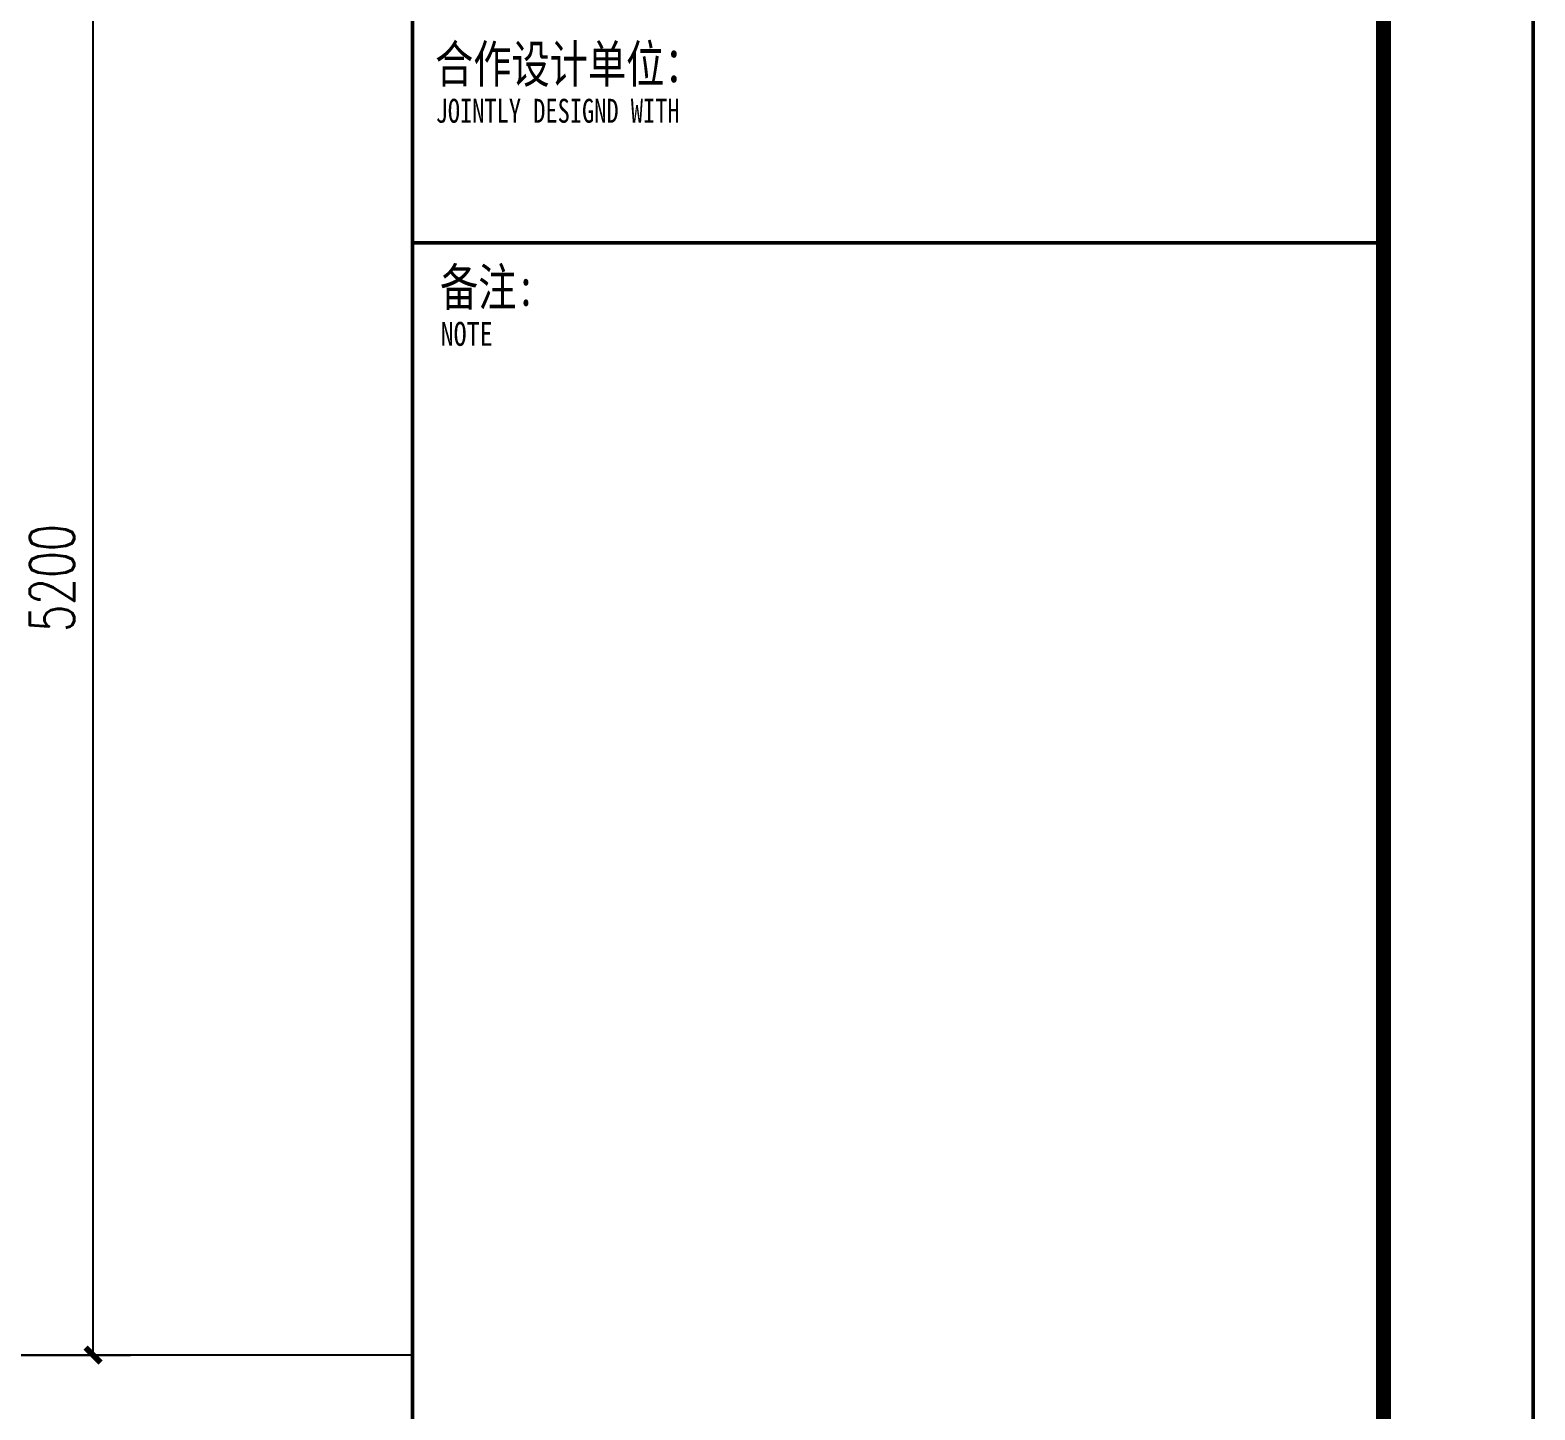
# Model space of a CAD drawing. Extents: x 1738711 to 2346805, y 1189731 to 2516152.
# Drawn here: x 2061003 to 2066039, y 1303665 to 1308282 of the extents above; entities that cross this region are included whole.
import ezdxf
from ezdxf.enums import TextEntityAlignment as Align

# ---------------------------------------------------------------- set-up
doc = ezdxf.new("R2010")
doc.units = 0
doc.header["$LTSCALE"] = 1000
doc.header["$MEASUREMENT"] = 0
for name, color, linetype in [('DOTE', 1, 'Continuous'), ('PUB_DIM', 3, 'Continuous'), ('TK', 4, 'Continuous')]:
    doc.layers.add(name, color=color, linetype=linetype)
doc.styles.add('_TCH_DIM_T3', font='SIMPLEX', dxfattribs={"width": 0.705882, "bigfont": 'GBCBIG'})
doc.styles.add('宋体', font='SIMSUN.TTF', dxfattribs={"width": 0.75})
doc.styles.add('黑体', font='simhei_0.ttf', dxfattribs={"width": 0.9})
doc.dimstyles.new('_TCH_ARCH&&50', dxfattribs={"dimtxt": 148.75, "dimasz": 50, "dimexe": 125, "dimexo": 150, "dimgap": 63.125, "dimtad": 1, "dimdec": 0, "dimzin": 0, "dimdsep": 46, "dimtxsty": '_TCH_DIM_T3', "dimblk": 'ARCHTICK', "dimcen": 0.09, "dimclrt": 7, "dimazin": 2, "dimtfac": 1, "dimtdec": 0, "dimtix": 1, "dimtmove": 2, "dimatfit": 3, "dimfxl": 50, "dimtolj": 1, "dimtzin": 0, "dimarcsym": 0})

# ---------------------------------------------------------------- blocks, each defined once
blk = doc.blocks.new('hjashrtahreahe')
at = {"layer": 'TK', "color": 7, "const_width": 25}
blk.add_lwpolyline([(0, 59400), (84100, 59400), (84100, 0), (0, 0)], close=True, dxfattribs=at)
at = {"layer": 'TK', "color": 3, "const_width": 100}
blk.add_lwpolyline([(2500, 1000), (2500, 58400), (83100, 58400), (83100, 1000)], close=True, dxfattribs=at)
at = {"layer": 'TK', "color": 7, "const_width": 25}
for points in [[(76600, 58400), (76600, 1000)], [(76600, 48200), (83100, 48200)]]:
    blk.add_lwpolyline(points, dxfattribs=at)
at = {"layer": 'TK', "color": 7}
for s, height, style, width, p in [('合作设计单位：', 250, '宋体', 0.75, (76751, 49272)), ('JOINTLY DESIGND WITH', 160, '宋体', 0.75, (76755, 49004)), ('备注:', 250, '宋体', 0.75, (76784, 47779)), ('NOTE', 160, '黑体', 0.8, (76788, 47511))]:
    blk.add_text(s, height=height, dxfattribs=dict(at, style=style, width=width)).set_placement(p)
at = {"layer": 'TK', "style": '宋体', "width": 0.75}
for tag, height, p in [('项目负责人', 350, (6003, 57089)), ('专业负责人', 350, (6003, 56224)), ('设计人', 350, (6003, 55419)), ('版号1', 250, (77304, 22193)), ('时间1', 250, (82405, 22193)), ('版号2', 250, (77304, 21593)), ('时间2', 250, (82405, 21593)), ('版号3', 250, (77304, 20993)), ('时间3', 250, (82405, 20993)), ('建筑会签', 0.0001, (78978, 2403)), ('电气会签', 0.0001, (82128, 2403)), ('结构会签', 0.0001, (78978, 1803)), ('暖通会签', 0.0001, (82128, 1803)), ('给排水会签', 0.0001, (78978, 1250)), ('智能化会签', 0.0001, (82128, 1250))]:
    blk.add_attdef(tag, text='', height=height, dxfattribs=at).set_placement(p, align=Align.CENTER)
for tag, p in [('合作设计单位', (80816, 48986)), ('版号说明1', (79854, 22318)), ('版号说明2', (79854, 21718)), ('版号说明3', (79854, 21118)), ('浙江绿储科技有限公司', (80545, 16036)), ('百兆瓦级集中式熔盐储能关键', (80545, 14953)), ('设备研发及制造基地项目', (80545, 14603)), ('1#研发楼', (80545, 13636)), ('图名', (80545, 12436)), ('工程编号', (78978, 11461)), ('子项编号', (82128, 11461)), ('建筑', (78978, 10711)), ('图号', (82128, 10711)), ('施工图', (78978, 9961)), ('2023.03', (82128, 9961)), ('审定', (79353, 8461)), ('审核', (79353, 7711)), ('工程负责', (79353, 6961)), ('专业负责', (79353, 6211)), ('设计', (79353, 5461)), ('制图', (79353, 4711)), ('校对', (79353, 3961))]:
    blk.add_attdef(tag, text='', height=250, dxfattribs=at).set_placement(p, align=Align.MIDDLE_CENTER)
blk = doc.blocks.new('_ArchTick')
at = {"color": 0, "linetype": 'ByBlock', "const_width": 0.4}
blk.add_lwpolyline([(-0.5, -0.5), (0.5, 0.5)], dxfattribs=at)
blk = doc.blocks.new('*D853')
at = {"layer": 'Defpoints', "color": 0, "transparency": 16777216}
for p in [(2060767.1, 1309048.8), (2061214.2, 1309048.8), (2060767.1, 1303848.8)]:
    blk.add_point(p, dxfattribs=at)
at = {"layer": 'PUB_DIM', "color": 0, "lineweight": -2, "transparency": 16777216}
for p, q in [((2060917.1, 1309048.8), (2061339.2, 1309048.8)), ((2061214.2, 1303848.8), (2061214.2, 1309048.8)), ((2060917.1, 1303848.8), (2061339.2, 1303848.8))]:
    blk.add_line(p, q, dxfattribs=at)
at = {"layer": 'PUB_DIM', "color": 0, "lineweight": -2, "transparency": 16777216, "xscale": 50, "yscale": 50, "zscale": 50}
for p, rotation in [((2061214.2, 1309048.8), 90), ((2061214.2, 1303848.8), 270)]:
    blk.add_blockref('_ArchTick', p, dxfattribs=dict(at, rotation=rotation))
at = {"layer": 'PUB_DIM', "color": 7, "transparency": 16777216, "insert": (2061076.7, 1306448.8), "char_height": 148.75, "attachment_point": 5, "rotation": 90, "style": '_TCH_DIM_T3'}
blk.add_mtext('\\A1;5200', dxfattribs=at)

msp = doc.modelspace()

# ---------------------------------------------------------------- linework, layer by layer
at = {"layer": 'DOTE'}
msp.add_line((2062283.1, 1303848.8), (2028483.1, 1303848.8), dxfattribs=at)

# ---------------------------------------------------------------- block references
at = {"xscale": 0.5, "yscale": 0.5, "zscale": 0.5}
msp.add_blockref('hjashrtahreahe', (2023983.1, 1283470.1), dxfattribs=at)

# ---------------------------------------------------------------- dimensions: what is measured, and where the dimension line sits
at = {"layer": 'PUB_DIM'}
dim = msp.add_aligned_dim(p1=(2060767.1, 1303848.8), p2=(2060767.1, 1309048.8), distance=-447.1, dimstyle='_TCH_ARCH&&50', dxfattribs=at)
dim.commit()
dim.dimension.update_dxf_attribs({"geometry": '*D853', "text_midpoint": (2061076.7, 1306448.8)})

doc.saveas('drawing.dxf')
